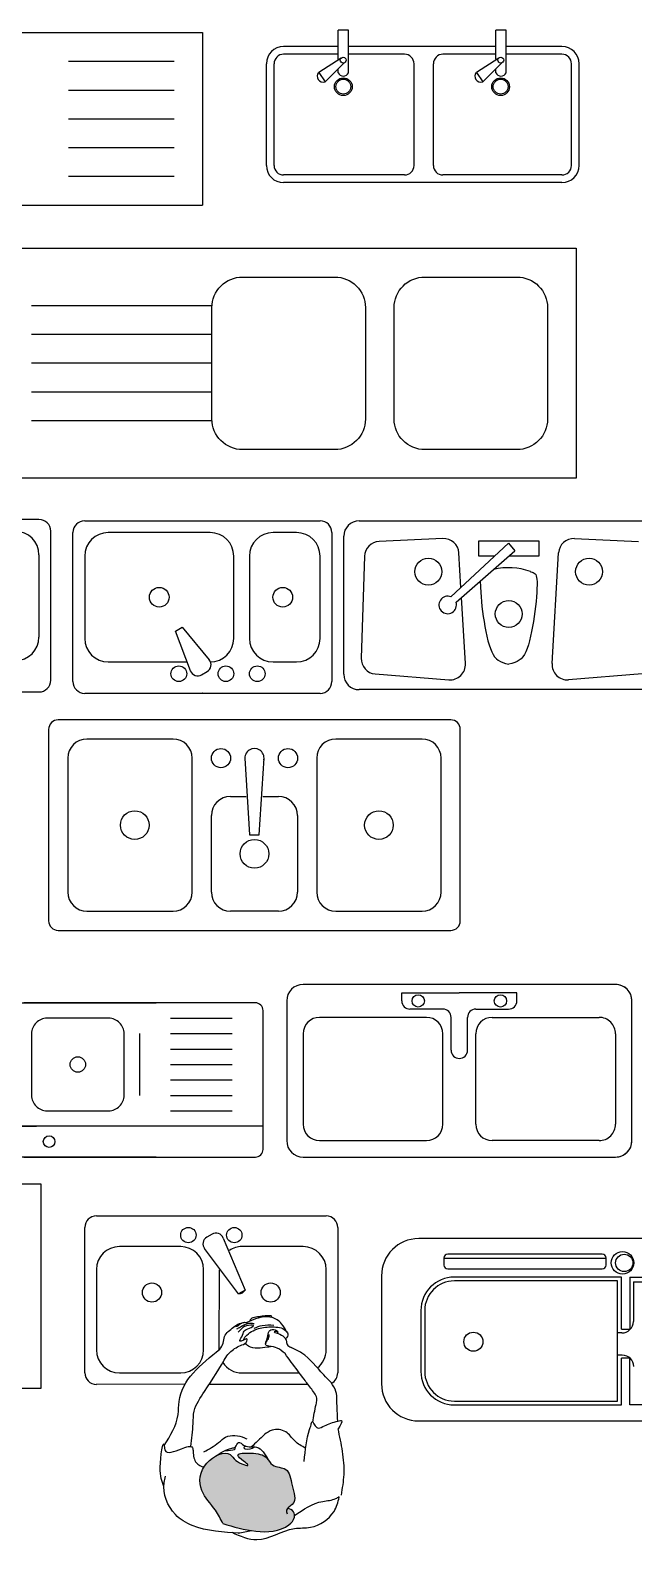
# Model space of a CAD drawing. Header units: metres. Extents: x 271.5 to 281.6, y 139.4 to 150.6.
# Drawn here: x 274.612 to 276.186, y 142.301 to 146.239 of the extents above; entities that cross this region are included whole.
import ezdxf

# ---------------------------------------------------------------- set-up
doc = ezdxf.new("R2010")
doc.units = ezdxf.units.M
doc.styles.add('DIM_FONT', font='simplex_.ttf', dxfattribs={"width": 0.8})

msp = doc.modelspace()

# ---------------------------------------------------------------- hatches: boundary and pattern name
at = {"ltscale": 3}
h = msp.add_hatch(color=256, dxfattribs=at)
edge = h.paths.add_edge_path()
edge.add_spline(control_points=[(275.2832, 142.3838), (275.2864, 142.3874), (275.3098, 142.3998), (275.2922, 142.4414), (275.2884, 142.4918), (275.2441, 142.4895), (275.2264, 142.5233), (275.1963, 142.5282), (275.1418, 142.5275), (275.1664, 142.5085), (275.1912, 142.4889), (275.1462, 142.5044), (275.1287, 142.5386), (275.0565, 142.5048), (275.0482, 142.4283), (275.0936, 142.3863), (275.1086, 142.3555), (275.1145, 142.3435)], knot_values=[0, 0, 0, 0, 14.921585, 64.344577, 109.405553, 145.469841, 168.520448, 212.213672, 246.404397, 267.42234, 283.066383, 317.000046, 338.018291, 402.680296, 475.335263, 537.633645, 577.875344, 577.875344, 577.875344, 577.875344], degree=3, periodic=0)
edge.add_spline(control_points=[(275.1145, 142.3435), (275.1424, 142.3354), (275.1981, 142.3193), (275.2716, 142.3223), (275.303, 142.3557), (275.3003, 142.3775), (275.2893, 142.3816), (275.2832, 142.3838)], knot_values=[0, 0, 0, 0, 88.079797, 176.03273, 200.217213, 214.880214, 232.877572, 232.877572, 232.877572, 232.877572], degree=3, periodic=0)
edge.add_spline(control_points=[(275.2821, 142.3693), (275.281, 142.3727), (275.2793, 142.3783), (275.2819, 142.3824), (275.2832, 142.3838)], knot_values=[577.875344, 577.875344, 577.875344, 577.875344, 587.650802, 593.742477, 593.742477, 593.742477, 593.742477], degree=3, periodic=0)

# ---------------------------------------------------------------- linework, layer by layer
at = {"color": 0}
for p, q in [((275.4418, 146.2389), (275.4148, 146.2389)), ((275.4148, 146.1632), (275.4148, 146.2389)), ((275.4418, 146.1279), (275.4418, 146.2389)), ((275.8528, 146.2389), (275.8258, 146.2389)), ((275.8258, 146.1632), (275.8258, 146.2389)), ((275.8528, 146.1279), (275.8528, 146.2389)), ((275.4148, 146.1962), (275.2729, 146.1962)), ((275.4148, 146.1762), (275.2729, 146.1762)), ((275.4227, 146.1657), (275.3644, 146.1288)), ((275.8258, 146.1962), (275.4418, 146.1962)), ((275.5879, 146.1762), (275.4418, 146.1762)), ((275.8258, 146.1762), (275.6883, 146.1762)), ((275.8336, 146.1657), (275.7753, 146.1288)), ((275.9983, 146.1962), (275.8528, 146.1962)), ((275.9983, 146.1762), (275.8528, 146.1762)), ((275.2279, 145.8862), (275.2279, 146.1512)), ((275.2479, 145.8862), (275.2479, 146.1512)), ((275.3644, 146.1288), (275.3809, 146.1042)), ((275.3809, 146.1042), (275.4297, 146.1527)), ((275.4148, 146.1279), (275.4148, 146.1379)), ((275.6129, 145.8862), (275.6129, 146.1512)), ((275.6633, 145.8862), (275.6633, 146.1512)), ((275.7753, 146.1288), (275.7918, 146.1042)), ((275.7918, 146.1042), (275.8406, 146.1527)), ((275.8258, 146.1279), (275.8258, 146.1379)), ((276.0233, 145.8862), (276.0233, 146.1512)), ((276.0433, 145.8862), (276.0433, 146.1512)), ((275.5879, 145.8612), (275.2729, 145.8612)), ((275.9983, 145.8612), (275.6883, 145.8612)), ((275.9983, 145.8412), (275.2729, 145.8412))]:
    msp.add_line(p, q, dxfattribs=at)
for p, q in [((273.6505, 146.2328), (275.061, 146.2328)), ((273.6505, 146.2328), (275.061, 146.2328)), ((275.061, 146.2328), (275.061, 145.7828)), ((275.061, 146.2328), (275.061, 145.7828)), ((274.7117, 146.1578), (274.9871, 146.1578)), ((274.7117, 146.1578), (274.9871, 146.1578)), ((274.7117, 146.0828), (274.9871, 146.0828)), ((274.7117, 146.0828), (274.9871, 146.0828)), ((274.7117, 146.0078), (274.9871, 146.0078)), ((274.7117, 146.0078), (274.9871, 146.0078)), ((274.7117, 145.9328), (274.9871, 145.9328)), ((274.7117, 145.9328), (274.9871, 145.9328)), ((274.7117, 145.8578), (274.9871, 145.8578)), ((274.7117, 145.8578), (274.9871, 145.8578)), ((273.6505, 145.7828), (275.061, 145.7828)), ((273.6505, 145.7828), (275.061, 145.7828)), ((274.5359, 145.67), (276.0359, 145.67)), ((276.0359, 145.67), (276.0359, 145.07)), ((275.0859, 145.52), (274.6159, 145.52)), ((275.0859, 145.445), (274.6159, 145.445)), ((275.0859, 145.37), (274.6159, 145.37)), ((275.0859, 145.295), (274.6159, 145.295)), ((275.0859, 145.22), (274.6159, 145.22)), ((276.0359, 145.07), (274.5359, 145.07)), ((275.4697, 144.9588), (276.2497, 144.9588)), ((275.4297, 144.5588), (275.4297, 144.9188)), ((275.688, 144.9129), (275.5218, 144.9054)), ((275.8588, 144.9013), (275.7089, 144.7611)), ((275.7816, 144.8667), (275.7816, 144.9069)), ((275.7816, 144.9069), (275.9379, 144.9069)), ((275.8588, 144.9013), (275.8756, 144.8806)), ((275.9379, 144.9069), (275.9379, 144.8667)), ((276.0315, 144.9129), (276.1976, 144.9054)), ((275.4837, 144.8667), (275.4751, 144.601)), ((275.7224, 144.7468), (275.8756, 144.8806)), ((275.735, 144.7855), (275.7297, 144.8753)), ((275.8219, 144.8667), (275.7816, 144.8667)), ((275.9379, 144.8667), (275.8596, 144.8667)), ((275.9727, 144.5868), (275.9897, 144.8753)), ((275.9161, 144.8267), (275.9167, 144.8265)), ((275.9167, 144.8265), (275.9204, 144.8254)), ((275.9204, 144.8254), (275.9235, 144.8243)), ((275.9235, 144.8243), (275.9262, 144.8229)), ((275.9262, 144.8229), (275.9284, 144.8212)), ((275.9284, 144.8212), (275.9302, 144.8188)), ((275.7852, 144.8017), (275.7867, 144.7724)), ((275.9302, 144.8188), (275.9315, 144.8158)), ((275.9315, 144.8158), (275.9325, 144.8117)), ((275.9325, 144.8117), (275.9332, 144.8066)), ((275.9333, 144.7828), (275.9327, 144.7724)), ((275.9332, 144.8066), (275.9335, 144.8001)), ((275.9336, 144.7921), (275.9333, 144.7828)), ((275.9335, 144.8001), (275.9336, 144.7921)), ((275.7468, 144.5868), (275.7366, 144.7593)), ((275.7867, 144.7724), (275.7876, 144.761)), ((275.7876, 144.761), (275.7886, 144.7489)), ((275.7886, 144.7489), (275.79, 144.7361)), ((275.9308, 144.7489), (275.9295, 144.7361)), ((275.9319, 144.761), (275.9308, 144.7489)), ((275.9327, 144.7724), (275.9319, 144.761)), ((275.79, 144.7361), (275.7915, 144.723)), ((275.7915, 144.723), (275.7933, 144.7097)), ((275.7933, 144.7097), (275.7954, 144.6964)), ((275.9261, 144.7097), (275.9241, 144.6964)), ((275.9279, 144.723), (275.9261, 144.7097)), ((275.9295, 144.7361), (275.9279, 144.723)), ((275.7954, 144.6964), (275.7976, 144.6832)), ((275.7976, 144.6832), (275.8, 144.6703)), ((275.8, 144.6703), (275.8027, 144.658)), ((275.9194, 144.6703), (275.9168, 144.658)), ((275.9219, 144.6832), (275.9194, 144.6703)), ((275.9241, 144.6964), (275.9219, 144.6832)), ((275.8027, 144.658), (275.8055, 144.6464)), ((275.8055, 144.6464), (275.8086, 144.6356)), ((275.8086, 144.6356), (275.8118, 144.6259)), ((275.8118, 144.6259), (275.8153, 144.6174)), ((275.9076, 144.6259), (275.9042, 144.6174)), ((275.9109, 144.6356), (275.9076, 144.6259)), ((275.9139, 144.6464), (275.9109, 144.6356)), ((275.9168, 144.658), (275.9139, 144.6464)), ((275.8153, 144.6174), (275.819, 144.6102)), ((275.819, 144.6102), (275.823, 144.6043)), ((275.823, 144.6043), (275.8274, 144.5994)), ((275.8274, 144.5994), (275.8323, 144.5954)), ((275.8323, 144.5954), (275.8379, 144.5921)), ((275.8379, 144.5921), (275.8443, 144.5894)), ((275.8443, 144.5894), (275.8515, 144.5871)), ((275.8515, 144.5871), (275.8597, 144.585)), ((275.868, 144.5871), (275.8597, 144.585)), ((275.8752, 144.5894), (275.868, 144.5871)), ((275.8816, 144.5921), (275.8752, 144.5894)), ((275.8872, 144.5954), (275.8816, 144.5921)), ((275.8921, 144.5994), (275.8872, 144.5954)), ((275.8965, 144.6043), (275.8921, 144.5994)), ((275.9005, 144.6102), (275.8965, 144.6043)), ((275.9042, 144.6174), (275.9005, 144.6102)), ((275.5119, 144.5599), (275.7037, 144.5445)), ((276.2076, 144.5599), (276.0158, 144.5445)), ((276.2497, 144.5188), (275.4697, 144.5188)), ((275.7085, 144.44), (274.6851, 144.44)), ((274.6602, 144.4151), (274.6602, 143.9159)), ((274.9847, 144.3901), (274.76, 144.3901)), ((275.6336, 144.3901), (275.409, 144.3901)), ((275.7335, 143.9159), (275.7335, 144.4151)), ((274.7101, 144.3402), (274.7101, 143.9907)), ((275.0346, 143.9907), (275.0346, 144.3402)), ((275.1719, 144.3402), (275.1843, 144.1405)), ((275.2093, 144.1405), (275.2218, 144.3402)), ((275.3591, 144.3402), (275.3591, 143.9907)), ((275.6835, 143.9907), (275.6835, 144.3402)), ((275.1344, 144.2403), (275.1754, 144.2403)), ((275.2188, 144.2403), (275.2592, 144.2403)), ((275.0845, 143.9907), (275.0845, 144.1904)), ((275.3091, 144.1904), (275.3091, 143.9907)), ((275.1843, 144.1405), (275.2093, 144.1405)), ((274.76, 143.9408), (274.9847, 143.9408)), ((275.2592, 143.9408), (275.1344, 143.9408)), ((275.409, 143.9408), (275.6336, 143.9408)), ((274.6851, 143.8909), (275.7085, 143.8909)), ((276.1381, 143.7498), (275.3237, 143.7498)), ((275.5809, 143.7284), (275.7309, 143.7284)), ((275.5809, 143.7069), (275.5809, 143.7284)), ((275.8809, 143.7284), (275.7309, 143.7284)), ((275.8809, 143.7069), (275.8809, 143.7284)), ((275.2809, 143.7069), (275.2809, 143.3426)), ((275.6881, 143.6855), (275.6023, 143.6855)), ((275.7738, 143.6855), (275.8595, 143.6855)), ((276.181, 143.3426), (276.181, 143.7069)), ((274.9778, 143.6618), (275.1387, 143.6618)), ((275.6452, 143.6641), (275.3666, 143.6641)), ((275.7095, 143.5783), (275.7095, 143.6641)), ((275.7523, 143.5783), (275.7523, 143.6641)), ((275.8166, 143.6641), (276.0952, 143.6641)), ((274.8973, 143.6216), (274.8973, 143.4606)), ((274.9778, 143.6216), (275.1387, 143.6216)), ((275.3237, 143.6212), (275.3237, 143.3855)), ((275.6881, 143.3855), (275.6881, 143.6212)), ((275.7738, 143.3855), (275.7738, 143.6212)), ((276.1381, 143.6212), (276.1381, 143.3855)), ((274.9778, 143.5813), (275.1387, 143.5813)), ((274.9778, 143.5411), (275.1387, 143.5411)), ((274.9778, 143.5009), (275.1387, 143.5009)), ((274.9778, 143.4606), (275.1387, 143.4606)), ((274.9778, 143.4204), (275.1387, 143.4204)), ((274.3166, 143.3802), (274.6288, 143.3802)), ((275.2192, 143.3802), (274.5755, 143.3802)), ((275.3666, 143.3426), (275.6452, 143.3426)), ((276.0952, 143.3426), (275.8166, 143.3426)), ((275.3237, 143.2997), (276.1381, 143.2997)), ((273.8396, 143.2296), (274.6396, 143.2296)), ((274.6396, 143.2296), (274.6396, 142.6963)), ((276.1534, 142.8504), (276.1757, 142.8504)), ((274.6396, 142.6963), (273.8396, 142.6963))]:
    msp.add_line(p, q)
at = {"color": 0, "linetype": 'ByBlock'}
for p, q in [((274.6351, 144.9627), (273.7146, 144.9627)), ((274.7542, 144.9592), (275.3679, 144.9592)), ((274.6658, 144.5434), (274.6658, 144.932)), ((274.7236, 144.5399), (274.7236, 144.9285)), ((275.0815, 144.9285), (274.8156, 144.9285)), ((275.3065, 144.9285), (275.2452, 144.9285)), ((275.3986, 144.9285), (275.3986, 144.5399)), ((274.6351, 144.8706), (274.6351, 144.6559)), ((274.7542, 144.8672), (274.7542, 144.6524)), ((275.1429, 144.6524), (275.1429, 144.8672)), ((275.1838, 144.8672), (275.1838, 144.6524)), ((275.3679, 144.6524), (275.3679, 144.8672)), ((274.9908, 144.6717), (275.0086, 144.682)), ((275.0297, 144.5681), (274.9908, 144.6717)), ((275.0086, 144.682), (275.0789, 144.5965)), ((274.8156, 144.591), (275.0211, 144.591)), ((275.2452, 144.591), (275.3065, 144.591)), ((275.059, 144.5576), (275.0733, 144.5658)), ((273.7146, 144.5127), (274.6351, 144.5127)), ((275.3679, 144.5092), (274.7542, 144.5092))]:
    msp.add_line(p, q, dxfattribs=at)
at = {"linetype": 'ByBlock'}
for p, q in [((274.7849, 143.1462), (275.3839, 143.146)), ((274.7548, 142.7368), (274.7549, 143.1162)), ((275.0864, 143.0988), (275.0725, 143.0908)), ((275.4139, 143.116), (275.4138, 142.7366)), ((275.0045, 143.0662), (274.8448, 143.0663)), ((275.1556, 142.9428), (275.067, 143.0608)), ((275.1151, 143.0885), (275.1729, 142.9528)), ((275.324, 143.0661), (275.1643, 143.0662)), ((276.4824, 143.0869), (275.625, 143.0869)), ((275.6907, 143.0363), (276.1134, 143.0363)), ((275.6907, 143.0363), (275.6907, 143.0178)), ((276.1034, 143.0463), (275.7007, 143.0463)), ((276.1134, 143.0178), (276.1134, 143.0363)), ((274.7849, 143.0064), (274.7848, 142.7967)), ((275.0644, 142.7966), (275.0644, 143.0063)), ((275.1044, 143.0055), (275.1043, 142.7966)), ((275.3839, 142.7966), (275.3839, 143.0062)), ((275.528, 142.9899), (275.528, 142.7085)), ((275.7007, 143.0078), (276.1034, 143.0078)), ((276.1534, 142.9866), (275.7179, 142.9866)), ((276.1434, 142.9766), (275.7179, 142.9766)), ((276.1434, 142.6632), (276.1434, 142.9766)), ((276.1534, 142.8504), (276.1534, 142.9866)), ((276.1757, 142.9866), (276.1757, 142.8504)), ((276.1757, 142.9866), (276.3917, 142.9866)), ((276.1846, 142.9745), (276.3917, 142.9745)), ((276.1846, 142.9745), (276.1846, 142.8708)), ((275.1729, 142.9528), (275.1556, 142.9428)), ((275.6306, 142.8993), (275.6306, 142.7405)), ((275.6406, 142.8993), (275.6406, 142.7405)), ((276.1546, 142.8408), (276.1434, 142.8408)), ((276.1557, 142.7831), (276.1434, 142.7831)), ((276.1534, 142.7731), (276.1534, 142.7752)), ((276.1757, 142.7752), (276.1534, 142.7752)), ((276.1757, 142.6532), (276.1757, 142.7752)), ((274.8447, 142.7368), (275.0044, 142.7367)), ((275.1642, 142.7367), (275.3139, 142.7367)), ((276.1534, 142.6532), (276.1534, 142.7731)), ((275.0155, 142.7068), (274.7848, 142.7069)), ((275.3366, 142.7067), (275.0788, 142.7068)), ((275.7179, 142.6632), (276.1434, 142.6632)), ((275.7179, 142.6532), (276.1534, 142.6532)), ((276.3917, 142.6532), (276.1757, 142.6532)), ((275.625, 142.6115), (276.4824, 142.6115))]:
    msp.add_line(p, q, dxfattribs=at)
for points in [[(275.4859, 145.37), (275.4859, 145.2247), (275.4855, 145.2168), (275.4844, 145.2091), (275.4825, 145.2015), (275.4799, 145.1942), (275.4765, 145.1871), (275.4725, 145.1804), (275.4678, 145.1741), (275.4626, 145.1683), (275.4568, 145.1631), (275.4505, 145.1584), (275.4438, 145.1544), (275.4367, 145.151), (275.4294, 145.1484), (275.4218, 145.1465), (275.4141, 145.1454), (275.4062, 145.145), (275.2859, 145.145), (275.1656, 145.145), (275.1578, 145.1454), (275.1501, 145.1465), (275.1425, 145.1484), (275.1351, 145.151), (275.1281, 145.1544), (275.1213, 145.1584), (275.1151, 145.1631), (275.1093, 145.1683), (275.104, 145.1741), (275.0994, 145.1804), (275.0953, 145.1871), (275.092, 145.1942), (275.0894, 145.2015), (275.0875, 145.2091), (275.0863, 145.2168), (275.0859, 145.2247), (275.0859, 145.37), (275.0859, 145.5153), (275.0863, 145.5231), (275.0875, 145.5308), (275.0894, 145.5384), (275.092, 145.5458), (275.0953, 145.5528), (275.0994, 145.5596), (275.104, 145.5658), (275.1093, 145.5716), (275.1151, 145.5769), (275.1213, 145.5815), (275.1281, 145.5856), (275.1351, 145.5889), (275.1425, 145.5915), (275.1501, 145.5934), (275.1578, 145.5946), (275.1656, 145.595), (275.1656, 145.595), (275.2859, 145.595), (275.4062, 145.595), (275.4141, 145.5946), (275.4218, 145.5934), (275.4294, 145.5915), (275.4367, 145.5889), (275.4438, 145.5856), (275.4505, 145.5815), (275.4568, 145.5769), (275.4626, 145.5716), (275.4678, 145.5658), (275.4725, 145.5596), (275.4765, 145.5528), (275.4799, 145.5458), (275.4825, 145.5384), (275.4844, 145.5308), (275.4855, 145.5231), (275.4859, 145.5153), (275.4859, 145.5153), (275.4859, 145.37)], [(275.9609, 145.37), (275.9609, 145.2247), (275.9605, 145.2168), (275.9594, 145.2091), (275.9575, 145.2015), (275.9549, 145.1942), (275.9515, 145.1871), (275.9475, 145.1804), (275.9428, 145.1741), (275.9376, 145.1683), (275.9318, 145.1631), (275.9255, 145.1584), (275.9188, 145.1544), (275.9117, 145.151), (275.9044, 145.1484), (275.8968, 145.1465), (275.8891, 145.1454), (275.8812, 145.145), (275.7609, 145.145), (275.6406, 145.145), (275.6328, 145.1454), (275.6251, 145.1465), (275.6175, 145.1484), (275.6101, 145.151), (275.6031, 145.1544), (275.5963, 145.1584), (275.5901, 145.1631), (275.5843, 145.1683), (275.579, 145.1741), (275.5744, 145.1804), (275.5703, 145.1871), (275.567, 145.1942), (275.5644, 145.2015), (275.5625, 145.2091), (275.5613, 145.2168), (275.5609, 145.2247), (275.5609, 145.37), (275.5609, 145.5153), (275.5613, 145.5231), (275.5625, 145.5308), (275.5644, 145.5384), (275.567, 145.5458), (275.5703, 145.5528), (275.5744, 145.5596), (275.579, 145.5658), (275.5843, 145.5716), (275.5901, 145.5769), (275.5963, 145.5815), (275.6031, 145.5856), (275.6101, 145.5889), (275.6175, 145.5915), (275.6251, 145.5934), (275.6328, 145.5946), (275.6406, 145.595), (275.6406, 145.595), (275.7609, 145.595), (275.8812, 145.595), (275.8891, 145.5946), (275.8968, 145.5934), (275.9044, 145.5915), (275.9117, 145.5889), (275.9188, 145.5856), (275.9255, 145.5815), (275.9318, 145.5769), (275.9376, 145.5716), (275.9428, 145.5658), (275.9475, 145.5596), (275.9515, 145.5528), (275.9549, 145.5458), (275.9575, 145.5384), (275.9594, 145.5308), (275.9605, 145.5231), (275.9609, 145.5153), (275.9609, 145.5153), (275.9609, 145.37)]]:
    msp.add_lwpolyline(points, close=True)
for points in [[(274.3166, 143.3198), (274.3166, 143.6819, -0.414214), (274.3367, 143.702), (274.9402, 143.702, -0.414214)], [(275.2192, 143.3198), (275.2192, 143.6819, 0.414214), (275.1991, 143.702), (274.5956, 143.702, 0.414214)], [(274.9402, 143.2997), (274.3367, 143.2997, -0.414214), (274.3166, 143.3198)], [(274.5956, 143.2997), (275.1991, 143.2997, 0.414214), (275.2192, 143.3198)]]:
    msp.add_lwpolyline(points, format="xyb")
msp.add_lwpolyline([(274.8169, 143.6618), (274.6559, 143.6618, 0.414214), (274.6157, 143.6216), (274.6157, 143.4606, 0.414214), (274.6559, 143.4204), (274.8169, 143.4204, 0.414214), (274.8571, 143.4606), (274.8571, 143.6216, 0.414214)], format="xyb", close=True)
at = {"color": 0}
for centre, radius in [((275.4282, 146.1608), 0.00779), ((275.8391, 146.1608), 0.00779), ((275.4285, 146.0915), 0.0231), ((275.4285, 146.0916), 0.0195), ((275.8386, 146.0915), 0.0231), ((275.8386, 146.0916), 0.0195)]:
    msp.add_circle(centre, radius, dxfattribs=at)
for centre, radius in [((275.6502, 144.8265), 0.035), ((276.0692, 144.8265), 0.035), ((275.8597, 144.7162), 0.035), ((275.1095, 144.3402), 0.025), ((275.2842, 144.3402), 0.025), ((274.8848, 144.1655), 0.0374), ((275.5213, 144.1655), 0.0374), ((275.1968, 144.0906), 0.0374), ((275.6238, 143.7069), 0.0161), ((275.8381, 143.7069), 0.0161), ((274.7364, 143.5411), 0.0201), ((274.6615, 143.34), 0.0151)]:
    msp.add_circle(centre, radius)
at = {"color": 0, "linetype": 'ByBlock'}
for centre, radius in [((274.9486, 144.7598), 0.0256), ((275.2707, 144.7598), 0.0256), ((274.9997, 144.5603), 0.0205), ((275.1224, 144.5603), 0.0205), ((275.2042, 144.5603), 0.0205)]:
    msp.add_circle(centre, radius, dxfattribs=at)
at = {"linetype": 'ByBlock'}
for centre, radius in [((275.0245, 143.0962), 0.02), ((275.1443, 143.0961), 0.02), ((276.1563, 143.0236), 0.0294), ((276.1608, 143.0236), 0.0226), ((274.9296, 142.9464), 0.025), ((275.2391, 142.9463), 0.025), ((275.7675, 142.8181), 0.0248)]:
    msp.add_circle(centre, radius, dxfattribs=at)
at = {"color": 0}
for centre, radius, start, end in [((275.2729, 146.1512), 0.045, 90, 180), ((275.2729, 146.1512), 0.025, 90, 180), ((275.5879, 146.1512), 0.025, 0, 90), ((275.6883, 146.1512), 0.025, 90, 180), ((275.9983, 146.1512), 0.045, 0, 90), ((275.9983, 146.1512), 0.025, 0, 90), ((275.3759, 146.1189), 0.0155, 140.6785, 288.7976), ((275.4285, 146.1342), 0.0149, 204.7829, 334.8957), ((275.7868, 146.1189), 0.0155, 140.6785, 288.7976), ((275.8395, 146.1342), 0.0149, 204.7829, 334.8957), ((275.2729, 145.8862), 0.045, 180, 270), ((275.2729, 145.8862), 0.025, 180, 270), ((275.5879, 145.8862), 0.025, 270, 0), ((275.6883, 145.8862), 0.025, 180, 270), ((275.9983, 145.8862), 0.025, 270, 0), ((275.9983, 145.8862), 0.045, 270, 0)]:
    msp.add_arc(centre, radius, start, end, dxfattribs=at)
at = {"color": 0, "linetype": 'ByBlock'}
for centre, radius, start, end in [((274.6351, 144.932), 0.0307, 0, 90), ((274.7542, 144.9285), 0.0307, 90, 180), ((275.3679, 144.9285), 0.0307, 0, 90), ((274.5737, 144.8706), 0.0614, 0, 90), ((274.8156, 144.8672), 0.0614, 90, 180), ((275.0815, 144.8672), 0.0614, 0, 90), ((275.2452, 144.8672), 0.0614, 90, 180), ((275.3065, 144.8672), 0.0614, 0, 90), ((274.5737, 144.6559), 0.0614, 270, 0), ((274.8156, 144.6524), 0.0614, 180, 270), ((275.0815, 144.6524), 0.0614, 270, 0), ((275.2452, 144.6524), 0.0614, 180, 270), ((275.3065, 144.6524), 0.0614, 270, 0), ((275.0631, 144.5835), 0.0205, 300, 39.4623), ((275.0488, 144.5753), 0.0205, 200.5377, 300), ((274.6351, 144.5434), 0.0307, 270, 0), ((274.7542, 144.5399), 0.0307, 180, 270), ((275.3679, 144.5399), 0.0307, 270, 0)]:
    msp.add_arc(centre, radius, start, end, dxfattribs=at)
for centre, radius, start, end in [((275.4697, 144.9188), 0.04, 90, 180), ((275.5236, 144.8654), 0.04, 92.6025, 178.1468), ((275.6898, 144.873), 0.04, 3.3757, 92.6025), ((276.0296, 144.873), 0.04, 87.3975, 176.6243), ((275.8597, 144.6781), 0.1589, 69.2355, 104.5326), ((275.7006, 144.7397), 0.0229, 68.2346, 18.0632), ((275.515, 144.5997), 0.04, 178.1468, 265.4261), ((275.7068, 144.5844), 0.04, 265.4261, 3.3757), ((276.0126, 144.5844), 0.04, 176.6243, 274.5739), ((275.4697, 144.5588), 0.04, 180, 270), ((274.6851, 144.4151), 0.025, 90, 180), ((275.7085, 144.4151), 0.025, 0, 90), ((274.76, 144.3402), 0.0499, 90, 180), ((274.9847, 144.3402), 0.0499, 0, 90), ((275.409, 144.3402), 0.0499, 90, 180), ((275.6336, 144.3402), 0.0499, 0, 90), ((275.1968, 144.3402), 0.025, 350.4727, 189.5273), ((275.1344, 144.1904), 0.0499, 90, 180), ((275.2592, 144.1904), 0.0499, 0, 90), ((274.76, 143.9907), 0.0499, 180, 270), ((274.9847, 143.9907), 0.0499, 270, 0), ((275.1344, 143.9907), 0.0499, 180, 270), ((275.2592, 143.9907), 0.0499, 270, 0), ((275.409, 143.9907), 0.0499, 180, 270), ((275.6336, 143.9907), 0.0499, 270, 0), ((274.6851, 143.9159), 0.025, 180, 270), ((275.7085, 143.9159), 0.025, 270, 0), ((275.3237, 143.7069), 0.0429, 90.0002, 180.0002), ((276.1381, 143.7069), 0.0429, 0.0002, 90.0002), ((276.1381, 143.7069), 0.0429, 0, 90), ((275.6023, 143.7069), 0.0214, 179.9999, 269.9999), ((275.6881, 143.6641), 0.0214, 0.0002, 90.0002), ((275.7738, 143.6641), 0.0214, 90.0002, 180.0002), ((275.8595, 143.7069), 0.0214, 270.0003, 0.0003), ((275.3666, 143.6212), 0.0429, 90.0002, 180.0002), ((275.6452, 143.6212), 0.0429, 0, 90), ((275.8166, 143.6212), 0.0429, 89.9998, 179.9998), ((276.0952, 143.6212), 0.0429, 0.0002, 90.0002), ((275.7309, 143.5783), 0.0214, 179.9999, 269.9999), ((275.7309, 143.5783), 0.0214, 270.0003, 0.0003), ((275.3666, 143.3855), 0.0429, 179.9999, 269.9999), ((275.6452, 143.3855), 0.0429, 270.0001, 0.0001), ((275.8166, 143.3855), 0.0429, 180.0001, 270.0001), ((276.0952, 143.3855), 0.0429, 270.0003, 0.0003), ((275.3237, 143.3426), 0.0429, 179.9999, 269.9999), ((276.1381, 143.3426), 0.0429, 270.0001, 0.0001), ((276.1381, 143.3426), 0.0429, 270.0003, 0.0003)]:
    msp.add_arc(centre, radius, start, end)
at = {"linetype": 'ByBlock'}
for centre, radius, start, end in [((274.7849, 143.1162), 0.03, 89.9844, 179.9844), ((275.3839, 143.116), 0.03, 359.9844, 89.9844), ((275.0824, 143.0735), 0.02, 119.9844, 219.4467), ((275.0964, 143.0815), 0.02, 20.5221, 119.9844), ((274.8448, 143.0064), 0.0599, 89.9844, 179.9844), ((275.0045, 143.0063), 0.0599, 359.9844, 89.9844), ((275.1643, 143.0063), 0.0599, 89.9844, 123.3774), ((275.324, 143.0062), 0.0599, 359.9844, 89.9844), ((275.625, 142.9899), 0.097, 90, 180), ((275.7007, 143.0363), 0.01, 90, 180), ((275.7007, 143.0178), 0.01, 180, 270), ((276.1034, 143.0363), 0.01, 0, 90), ((276.1034, 143.0178), 0.01, 270, 0), ((275.7179, 142.8993), 0.0873, 90, 180), ((275.7179, 142.8993), 0.0773, 90, 180), ((275.1531, 142.9671), 0.0244, 275.8587, 324.1101), ((276.1546, 142.8708), 0.03, 270, 0), ((274.8447, 142.7967), 0.0599, 179.9844, 269.9844), ((275.0045, 142.7967), 0.0599, 269.9844, 359.9844), ((275.3239, 142.7966), 0.0599, 308.383, 359.9844), ((276.1557, 142.7531), 0.03, 0, 90), ((274.7848, 142.7368), 0.03, 179.9844, 269.9844), ((275.1642, 142.7966), 0.0599, 213.5336, 269.9844), ((275.3838, 142.7366), 0.03, 297.1754, 359.9844), ((275.7179, 142.7405), 0.0873, 180, 270), ((275.7179, 142.7405), 0.0773, 180, 270), ((275.625, 142.7085), 0.097, 180, 270)]:
    msp.add_arc(centre, radius, start, end, dxfattribs=at)
at = {"ltscale": 3}
for points in [[(275.1066, 142.7985), (275.1154, 142.8145), (275.1191, 142.8317), (275.1419, 142.8557), (275.1579, 142.8657), (275.1641, 142.8667)], [(275.125, 142.7813), (275.1355, 142.7929), (275.1642, 142.8095), (275.1772, 142.8199), (275.1773, 142.8255), (275.1669, 142.821), (275.1588, 142.8197), (275.1635, 142.8306), (275.1703, 142.8456), (275.1838, 142.8533), (275.1946, 142.8606), (275.1872, 142.8612), (275.1669, 142.8552), (275.1582, 142.8464), (275.1542, 142.8429)], [(275.1481, 142.8577), (275.155, 142.8606), (275.1623, 142.8664), (275.1721, 142.8689)], [(275.1509, 142.8516), (275.1602, 142.8568), (275.173, 142.8635), (275.1909, 142.8664), (275.1957, 142.8654)], [(275.1721, 142.8689), (275.1779, 142.8671)], [(275.2815, 142.8423), (275.2677, 142.865), (275.242, 142.8811), (275.2019, 142.8784), (275.1769, 142.8678)], [(275.1853, 142.8729), (275.1881, 142.878), (275.2003, 142.8827), (275.2165, 142.8853), (275.2347, 142.8864), (275.2415, 142.8847), (275.24, 142.8827)], [(275.1957, 142.8533), (275.2171, 142.8605), (275.2471, 142.8616)], [(275.2769, 142.7872), (275.2564, 142.8012), (275.2345, 142.8065), (275.2276, 142.8082), (275.2308, 142.8289), (275.2352, 142.8455), (275.2471, 142.8498), (275.2568, 142.8448), (275.2536, 142.8448), (275.2482, 142.8434), (275.2532, 142.841), (275.2709, 142.833), (275.2793, 142.8217), (275.282, 142.8105), (275.2926, 142.8033)], [(275.2273, 142.8162), (275.2264, 142.8132)], [(275.2294, 142.8174), (275.2297, 142.8217), (275.2317, 142.8234), (275.2336, 142.8265), (275.2327, 142.8292), (275.2339, 142.8303), (275.2355, 142.832), (275.2342, 142.8341), (275.236, 142.8372)], [(275.2569, 142.8444), (275.2574, 142.8412)], [(274.9615, 142.5473), (274.9977, 142.6281), (275.0001, 142.6619), (275.1066, 142.7985)], [(275.0313, 142.5448), (275.0369, 142.6049), (275.0396, 142.6368), (275.0667, 142.6884), (275.125, 142.7813)], [(275.3494, 142.6083), (275.3574, 142.6547), (275.3594, 142.6668), (275.3461, 142.6939), (275.3263, 142.7203), (275.2927, 142.7647), (275.2766, 142.7871)], [(275.4141, 142.6113), (275.4117, 142.664), (275.4093, 142.6886), (275.3774, 142.7317), (275.32, 142.7884), (275.2926, 142.8033)], [(275.3301, 142.5402), (275.302, 142.5591), (275.2785, 142.5829), (275.2428, 142.5872), (275.2056, 142.5593), (275.189, 142.5438)], [(275.3263, 142.506), (275.3405, 142.589), (275.3444, 142.6014), (275.347, 142.6097), (275.3593, 142.594), (275.3747, 142.5965), (275.4099, 142.61), (275.4233, 142.6122), (275.4149, 142.5911)], [(275.4235, 142.418), (275.4303, 142.4716), (275.4264, 142.532), (275.4149, 142.5911)], [(274.9607, 142.4407), (274.9511, 142.4906), (274.9613, 142.5493), (274.9635, 142.5359), (275.0063, 142.5389), (275.0353, 142.5416), (275.0369, 142.532), (275.0457, 142.5019), (275.0647, 142.4905)], [(275.0646, 142.5306), (275.1035, 142.5553), (275.1217, 142.569), (275.1708, 142.5674), (275.1772, 142.5645)], [(275.095, 142.5192), (275.1378, 142.5405), (275.1471, 142.5439), (275.1551, 142.5551), (275.1701, 142.5476), (275.2023, 142.543), (275.2331, 142.5093)], [(275.1191, 142.5338), (275.1402, 142.5359), (275.1469, 142.5384), (275.1449, 142.5424)], [(275.1145, 142.3435), (275.095, 142.3787), (275.0595, 142.4299), (275.0727, 142.5014), (275.1335, 142.5236), (275.1483, 142.5086), (275.1799, 142.4964), (275.1683, 142.5069), (275.1535, 142.5219), (275.1873, 142.5273), (275.229, 142.5142), (275.2442, 142.4969), (275.2782, 142.4851), (275.2949, 142.4432), (275.2955, 142.3938), (275.2805, 142.379), (275.2821, 142.3693)], [(275.1581, 142.3191), (275.0347, 142.3387), (274.9907, 142.3671), (274.9615, 142.4509), (274.9647, 142.4672)], [(275.1145, 142.3435), (275.2004, 142.324), (275.2868, 142.3404), (275.3009, 142.36), (275.2986, 142.3745), (275.2832, 142.3838)], [(275.1377, 142.3209), (275.2034, 142.3018), (275.301, 142.3308), (275.3433, 142.3343), (275.4042, 142.3755), (275.418, 142.4124)], [(275.3014, 142.3645), (275.3747, 142.4016), (275.4089, 142.4091), (275.4179, 142.4144)], [(275.154, 142.3186), (275.1893, 142.3254)]]:
    msp.add_spline(points, degree=3, dxfattribs=at)
for points, knots in [([(275.1684, 142.8231), (275.1698, 142.8279), (275.1824, 142.8426), (275.2122, 142.8559), (275.2468, 142.8578), (275.2755, 142.8541), (275.2863, 142.8361), (275.2819, 142.8295), (275.2777, 142.8253)], [0, 0, 0, 0, 9.79143, 36.172803, 62.446689, 87.870483, 91.711452, 101.997105, 101.997105, 101.997105, 101.997105]), ([(275.2404, 142.8057), (275.2372, 142.8049), (275.2178, 142.801), (275.1913, 142.7981), (275.1756, 142.8106), (275.1729, 142.8127)], [129.615596, 129.615596, 129.615596, 129.615596, 136.292089, 169.2746, 176.14347, 176.14347, 176.14347, 176.14347])]:
    msp.add_open_spline(points, degree=3, knots=knots, dxfattribs=at)
at = {"ltscale": 3, "end_tangent": (-0.001002, 0.999999)}
msp.add_spline([(275.1742, 142.5458), (275.169, 142.5419), (275.173, 142.539), (275.1976, 142.5437)], degree=3, dxfattribs=at)

# ---------------------------------------------------------------- texts
at = {"style": 'DIM_FONT', "width": 0.8, "flags": 9}
for tag, s in [('XSIZE', '450'), ('YSIZE', '675')]:
    msp.add_attdef(tag, (275.0611, 144.5092), s, height=0.0005, rotation=90, dxfattribs=at)
at = {"linetype": 'ByBlock', "style": 'DIM_FONT', "width": 0.8, "flags": 9}
for tag, s in [('XSIZE', '1000'), ('YSIZE', '0')]:
    msp.add_attdef(tag, (276.0537, 143.0869), s, height=0.0005, dxfattribs=at)

doc.saveas('drawing.dxf')
